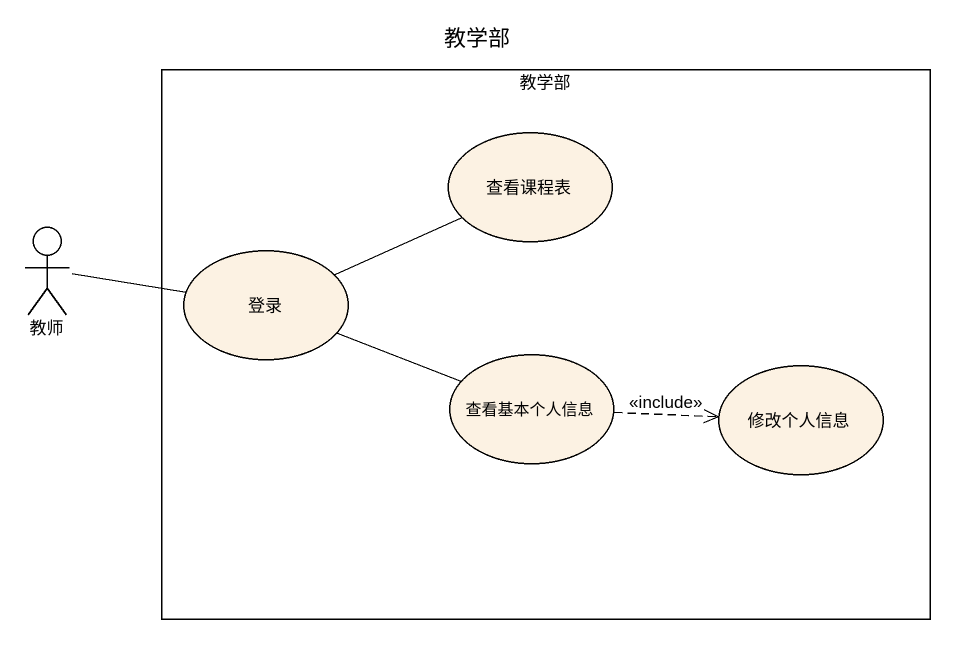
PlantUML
@startuml
title 教学部
rectangle 教学部 {
  usecase 查看课程表
  usecase 登录
  usecase 查看基本个人信息
  usecase 修改个人信息
}
actor 教师
教师 -right- 登录
登录 -right- 查看课程表
登录 -right- 查看基本个人信息
查看基本个人信息 .right.> 修改个人信息 : <<include>>
@enduml
